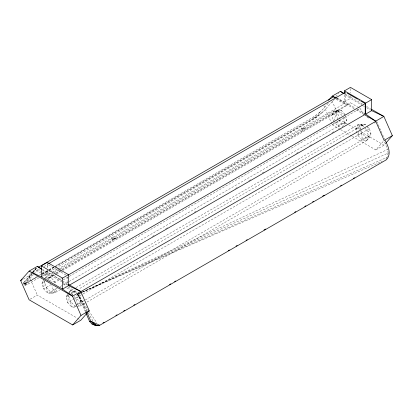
<?xml version="1.0" encoding="UTF-8"?>
<svg xmlns="http://www.w3.org/2000/svg" width="413" height="413" viewBox="0 0 413 413"><rect width="100%" height="100%" fill="white"/><g stroke="black" fill="none" stroke-linecap="round" stroke-linejoin="round"><path stroke-width="0.31" stroke-dasharray="2.06 1.55" d="M51.295 284.449L43.649 288.863L42.012 283.354L44.408 281.067L43.649 288.863L47.598 293.034L51.548 293.426L55.28 292.549L59.746 289.972M68.496 294.98L67.742 302.77L71.692 306.942L75.641 307.334L74.867 306.012L70.365 301.258L68.496 294.98L66.101 297.262L67.742 302.77L73.153 299.647M333.833 120.849L336.089 113.792L337.674 110.297L341.489 110.674L345.304 114.706L346.884 120.023L345.304 123.518L343.786 125.299M358.675 132.403L357.735 135.345L362.237 140.1L366.739 140.544L369.392 137.426L370.972 133.931L369.392 128.613L366.847 125.929M359.615 129.46L361.762 124.205L365.577 124.581L366.424 125.48M39.147 277.65L27.413 284.423L25.539 285.192L24.543 285.068L24.904 284.108L33.453 274.506M46.277 287.35L47.598 293.034L50.773 292.099L55.28 292.549L57.144 288.424L53.189 289.807L51.548 293.426L50.773 292.099L46.277 287.35L44.408 281.067M76.808 304.748L77.277 303.715L75.641 298.212L71.692 294.041L70.561 293.927M343.59 117.08L346.884 120.023L344.514 122.511L342.651 126.636L341.489 123.136L338.097 119.558M43.649 279.74L42.012 283.354L43.788 280.685M45.575 278.496L46.277 276.947L53.53 272.761M67.505 294.164L66.101 297.262L67.877 294.593M68.728 294.464L70.365 290.855L73.153 289.245M342.991 117.38L344.514 122.511L345.304 123.518L341.489 123.136L338.149 126.187L337.674 119.114L336.089 113.792L331.778 115.155L337.674 110.297L333.647 111.035L331.778 115.155L333.647 121.437L338.149 126.187L341.525 126.523M360.885 130.064L360.177 127.7L355.872 129.068L361.762 124.205L357.735 124.943L355.872 129.068L357.735 135.345L361.762 133.022L365.577 137.044L366.739 140.544L85.506 302.915M366.739 140.544L368.608 136.419L370.972 133.931L364.287 127.55M328.242 103.188L321.83 110.39L319.445 112.517L317.086 116.869L314.076 118.918L50.324 271.196M45.564 278.016L46.277 276.947L50.773 277.391L55.28 282.151L55.956 284.433M69.296 292.461L70.365 290.855L74.867 291.299L76.503 293.029M385.856 159.098L386.79 157.745M32.085 274.377L26.231 282.812L24.352 283.581L23.36 283.457L23.722 282.497L31.842 273.38M33.551 272.265L36.112 268.579L37.232 267.934M32.193 273.576L24.352 283.581L24.543 285.068L23.36 283.457L31.997 273.38M32.586 273.081L36.112 268.579L42.038 271.997M32.41 272.9L36.112 268.579L36.871 270.665L40.686 272.869M352.361 136.383L375.815 149.924L383.734 140.874M375.815 149.924L384.013 145.19L385.68 143.285M32.266 272.9L36.112 268.579M33.881 274.025L36.871 270.665L39.663 269.054M334.556 99.032L323.012 111.995L317.086 116.869L54.573 267.128M23.381 278.992L28.848 275.838L32.229 272.053M32.653 271.584L35.616 268.274M335.8 96.565L338.763 93.25M44.088 279.276L46.277 276.947M68.615 292.719L70.365 290.855M47.598 280.133L50.773 277.391L46.617 278.765M55.843 265.709L312.894 117.307L319.445 112.517L323.012 111.995L321.83 110.39M41.228 273.179L48.853 277.582L53.514 274.268M116.404 238.585L346.961 105.47L350.513 102.796L357.529 106.848M44.129 266.478L48.037 264.222M36.845 276.679L26.231 282.812L27.413 284.423L24.904 284.108L23.722 282.497L24.543 285.068M39.638 275.068L41.873 273.778M42.436 273.452L48.579 269.906M49.142 269.581L53.607 266.999M42.503 275.714L49.767 271.517M41.321 276.875L47.309 273.416L61.821 281.795M42.575 272.306L47.423 275.104L51.888 272.528M52.446 272.203L57.469 269.307M58.026 268.982L111.061 238.363M113.296 237.072L300.87 128.779M303.106 127.488L345.531 102.992L345.531 92.832M54.088 272.441L59.668 269.219M60.226 268.894L111.004 239.581M114.907 237.325L301.284 129.723M304.629 127.787L333.647 111.035L341.489 110.674L338.149 111.479L62.822 270.438M55.75 272.978L61.33 269.756M61.888 269.431L112.135 240.423M116.043 238.167L302.502 130.513M303.059 130.193L304.175 129.548M306.41 128.257L350.513 102.796M48.853 277.582L55.554 273.716M56.111 273.391L61.692 270.169M62.249 269.849L113.054 240.516M47.753 279.136L56.354 274.17M56.684 273.984L62.265 270.763M54.088 282.838L61.418 278.605M63.235 279.875L68.816 276.653M69.374 276.333L360.229 108.407L363.497 114.623M30.201 299.167L37.304 295.068L76.952 317.958M323.797 105.552L332.259 124.778L340.457 120.044L348.273 124.556M50.773 292.099L56.911 288.558M60.262 286.627L68.863 281.656M69.188 281.47L344.514 122.511M97.69 268.063L99.363 267.097M111.082 260.335L112.754 259.364M138.98 244.222L141.215 242.937M152.371 236.494L154.607 235.204M165.763 228.761L167.998 227.47M194.224 212.328L195.896 211.363M235.513 188.493L237.749 187.203M248.91 180.76L251.14 179.469M262.301 173.026L264.532 171.741M296.338 153.378L298.568 152.087M309.729 145.644L311.96 144.354M332.052 132.759L334.282 131.468M75.94 287.634L357.735 124.943L365.577 124.581L362.237 125.387L78.542 289.177M70.731 293.689L76.539 290.334M78.78 293.571L80.452 292.605M374.095 123.069L375.773 122.103M73.71 299.322L369.392 128.613L367.193 127.622M75.982 305.367L368.608 136.419L366.739 130.147M84.949 303.235L79.368 306.456L76.555 306.178M24.904 284.108L37.764 276.72L24.904 284.108L25.539 285.192L24.352 283.581L27.413 284.423M42.234 274.149L47.825 270.933M53.974 267.402L48.383 270.613L54.01 267.448M54.531 267.077L320.627 114.122L319.445 112.517M42.255 274.18L47.851 270.974M78.243 293.942L81.748 292.306L77.659 294.216L85.3 311.619M82.332 292.032L387.74 149.367L383.92 140.663M82.357 292.079L388.096 153.078L387.74 149.367M86.214 311.985L77.659 294.216L81.784 292.389M82.378 292.13L387.105 157.291L388.096 153.078L388.179 154.777M87.081 310.741L77.659 294.216L382.278 161.287M67.742 293.648L74.867 291.299L71.692 294.041L74.051 294.66M333.647 111.035L338.149 111.479L345.304 114.706M357.735 124.943L362.237 125.387L364.442 126.378M75.992 306.121L74.867 306.012L71.692 306.942L70.365 301.258M49.369 280.597L55.28 282.151M76.415 295.28L79.368 296.059L81.237 302.331L79.368 306.456L77.277 303.715L81.237 302.331L75.641 298.212L79.368 296.059L76.911 293.462M336.327 98.015L344.468 101.856L355.072 107.979M344.907 93.932L362.165 103.895M366.62 106.466L370.518 108.717M362.733 105.485L350.456 98.397L344.664 94.324M363.295 105.811L364.411 106.451M366.641 107.741L370.549 109.997M358.071 107.163L360.229 108.407M357.307 109.264L364.56 113.456M336.915 98.02L345.531 102.992M336.709 98.666L355.639 109.595M356.197 109.915L362.877 113.771M336.074 99.182L346.961 105.47M367.059 117.075L370.327 118.959M348.83 124.881L358.324 130.363M360.559 131.649L384.013 145.19M332.259 124.778L340.075 129.29M340.632 129.615L351.804 136.063M66.003 275.043L47.423 264.31L47.423 268.12M52.399 274.908L62.12 280.52M42.317 269.276L61.8 280.525M62.358 280.845L67.371 283.741M62.378 282.115L67.402 285.016M68.186 287.097L76.803 292.068M66.772 287.928L76.028 293.271M77.515 318.278L79.745 319.569M42.57 270.087L47.309 273.416L47.309 270.36M362.237 125.387L363.874 127.116M338.149 111.479L342.651 116.239M368.608 136.419L369.392 137.426L365.577 137.044L362.237 140.1L361.762 133.022L361.06 130.653M55.28 292.549L53.189 289.807L51.914 285.528M315.904 115.253L317.086 116.869L312.894 117.307L314.076 118.918M77.659 294.216L88.289 310.122M88.645 310.653L96.797 322.852M88.336 312.946L93.044 321.211M63.602 283.344L65.383 286.736M376.785 121.479L384.534 139.124M331.995 100.818L339.429 117.715M339.687 118.299L340.457 120.044M78.677 293.591L86.425 311.237M28.848 275.838L37.304 295.068M67.097 276.942L67.107 285.202M350.456 88.609L350.456 92.889M350.456 95.95L350.456 98.397L344.468 101.856L344.468 94.51M47.423 270.66L47.423 275.104M47.309 262.405L47.309 267.908"/><path stroke-width="0.62" d="M41.759 268.956L37.304 266.38L29.106 271.114L20.65 280.572L29.106 299.797L72.667 324.948L81.005 315.418L89.203 310.684L80.731 291.454L68.481 284.381M86.699 313.544L80.865 320.214L72.667 324.948M87.535 312.589L89.203 310.684M386.098 142.81L392.35 135.66L383.878 116.43L371.633 109.362M328.449 100.349L332.259 96.095L340.457 91.361L344.349 93.612M38.347 267.288L333.105 97.112M41.321 276.875L41.321 265.864L47.309 262.405L68.517 274.645L68.517 285.662L62.528 289.121L41.321 276.875L29.106 271.114L72.533 296.188L81.005 315.418M344.468 93.286L344.468 90.839L350.456 87.38L371.664 99.626L371.664 110.643L365.675 114.102L364.56 113.456M48.538 263.664L345.531 92.197M20.65 280.572L22.292 279.627M41.321 265.864L62.528 278.104L68.517 274.645M344.468 90.839L365.675 103.085L371.664 99.626M68.217 275.027L365.211 103.56L365.221 113.725M69.343 285.182L364.101 115.005M80.654 291.712L375.412 121.536M392.35 135.66L384.152 140.394L375.68 121.164L365.675 114.102L365.675 103.085M103.038 322.92L104.153 322.274M115.888 315.501L117.008 314.856M123.714 310.984L124.829 310.339M133.771 305.176L134.891 304.531M169.536 284.531L170.652 283.886M174.565 281.625L175.68 280.979M228.208 250.655L229.329 250.01M236.029 246.138L237.15 245.492M246.091 240.33L247.206 239.685M263.974 230.005L265.647 229.039M294.706 212.261L295.822 211.616M304.763 206.454L305.883 205.808M312.589 201.942L313.704 201.296M322.646 196.134L324.324 195.163M340.529 185.809L341.644 185.163M353.378 178.39L354.499 177.745M85.811 312.775L89.626 321.479L90.814 321.237L99.75 325.258L386.413 159.754C391.725 154.054 388.251 146.078 385.05 140.301M92.011 324.024L93.193 323.777L96.735 325.372L99.75 325.258L95.553 325.62L92.011 324.024L89.626 321.479M305.393 128.732L301.475 128.128L302.528 130.389M336.327 98.015L332.259 96.095L335.599 98.02M371.664 110.643L383.878 116.43L375.68 121.164L363.435 114.091M68.517 285.662L80.731 291.454L72.533 296.188L62.528 289.121L62.528 278.104M347.173 93.147L357.555 99.141M358.649 99.77L359.744 100.405M360.838 101.035L364.664 103.245M90.814 321.237L96.735 325.372L95.553 325.62L90.814 321.237L86.684 311.825M340.457 91.361L343.611 93.581M37.304 266.38L41.517 269.343M115.439 238.404L112.568 240.061L111.52 237.8L115.439 238.404"/></g></svg>
